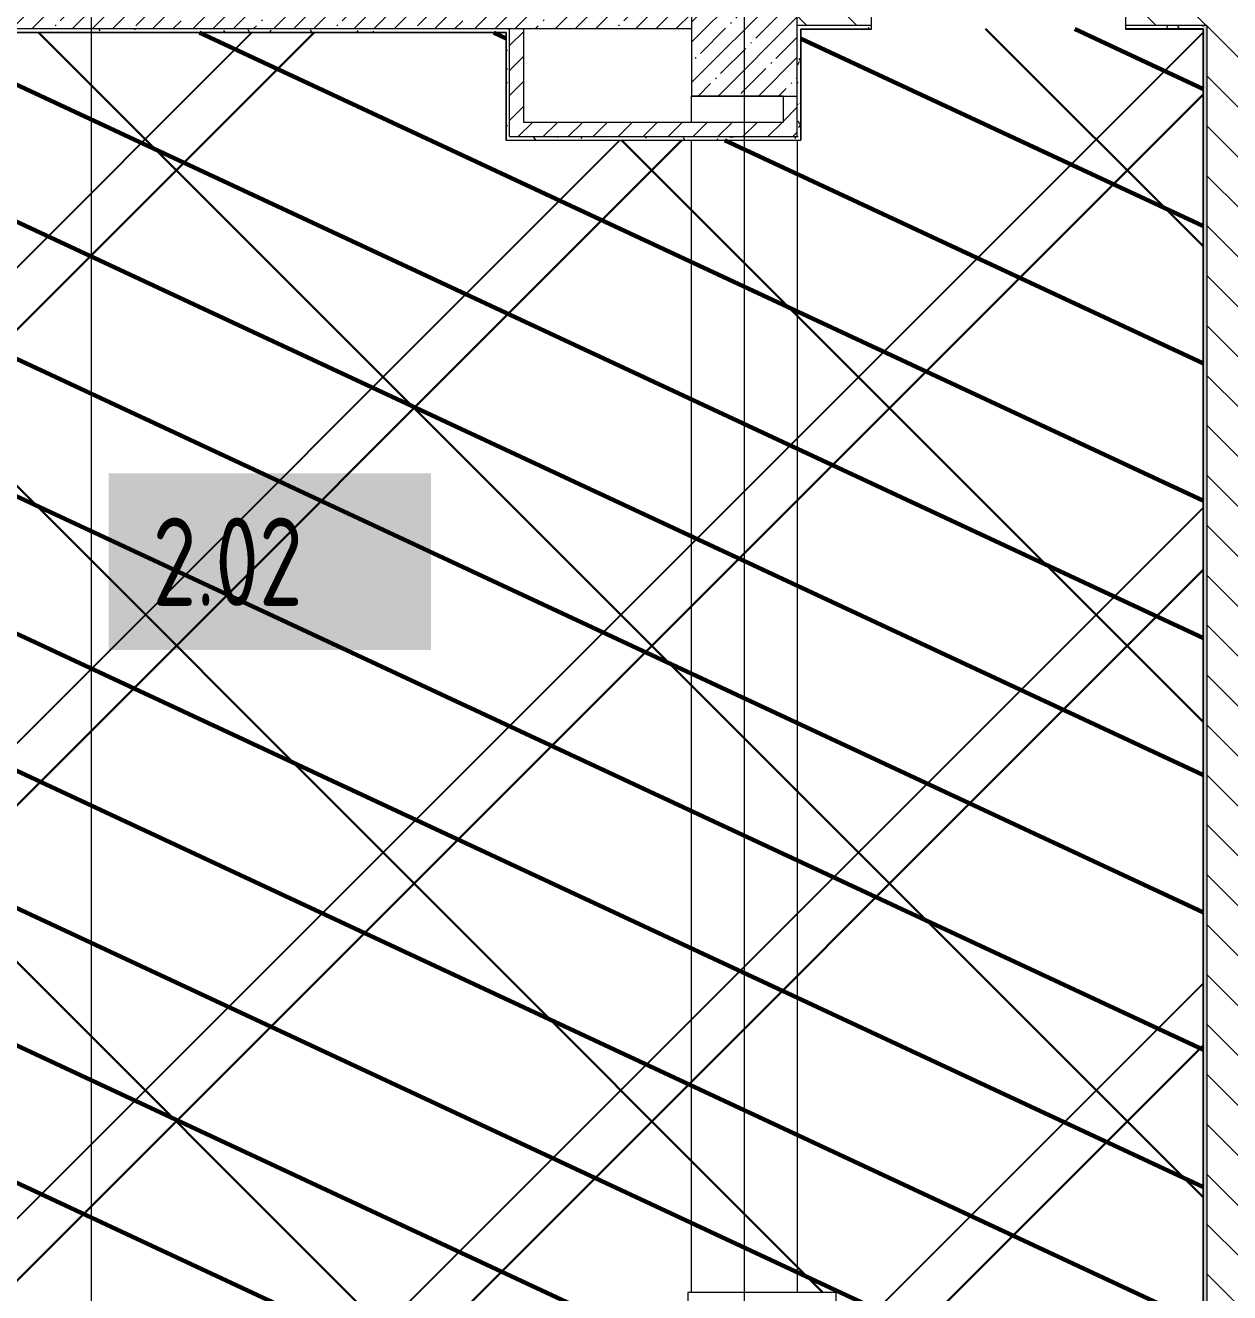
# Model space of a CAD drawing. Header units: millimetres. Extents: x -164500 to 426394, y -23753 to 102118.
# Drawn here: x 166908 to 173732, y 519 to 7700 of the extents above; entities that cross this region are included whole.
import ezdxf

# ---------------------------------------------------------------- set-up
doc = ezdxf.new("R2010")
doc.units = ezdxf.units.MM
doc.linetypes.add('Осевая', pattern=[6350, 1270, -952.5, 3175, -952.5])
for name, color, linetype, lineweight in [('0) шлифовка', 5, 'Continuous', 60), ('5.3) Л-7 Линолеум 4 вып', 230, 'Continuous', 30), ('A-FLOR', 7, 'Continuous', 9), ('A-WALL', 7, 'Continuous', 5), ('I-WALL', 7, 'Continuous', 5), ('S-COLS', 7, 'Continuous', 9), ('S-COLS-1', 7, 'Continuous', 5), ('Оси', 7, 'Continuous', 9), ('Оси-2', 7, 'Осевая', 9)]:
    doc.layers.add(name, color=color, linetype=linetype, lineweight=lineweight)
for name, color, linetype in [('2) защита вин плитк', 6, 'Continuous'), ('3.1) Наливной пол', 3, 'Continuous'), ('3.2.3) Нал-ой пол 4 вып', 3, 'Continuous')]:
    doc.layers.add(name, color=color, linetype=linetype)
doc.layers.add('A-WALL-1', color=9, linetype='Continuous', lineweight=5, true_color=0x808080)
doc.layers.add('A-WALL-FNSH-1', color=9, linetype='Continuous', lineweight=5, true_color=0x808080)
doc.styles.add('СПДС', font='ГОСТ тип А.ttf', dxfattribs={"width": 0.9})
pattern_1 = [(135, (148772.12, -0.94), (-141.4214, -141.4214), [])]
pattern_2 = [(45, (148772.12, -0.94), (-70.71068, 70.71068), [])]
pattern_3 = [(0, (148772.123, -0.94), (243.84, 60.96), [20.117, -162.763, 20.117, -162.763, -975.36]), (0, (148772.123, -0.94), (243.84, 60.96), [-365.76, 20.117, -345.643, 20.117, -162.763, -426.72]), (0, (148772.123, -0.94), (243.84, 60.96), [-914.4, 20.117, -101.803, 20.117, -284.683]), (120, (148863.563, 29.54), (-174.71291, 180.69163), [20.117, -162.763, 20.117, -162.763, -975.36]), (120, (148863.563, 29.54), (-174.71291, 180.69163), [-365.76, 20.117, -345.643, 20.117, -162.763, -426.72]), (120, (148863.563, 29.54), (-174.71291, 180.69163), [-914.4, 20.117, -101.803, 20.117, -284.683]), (240, (148894.043, 151.46), (-69.12709, -241.65163), [20.117, -162.763, 20.117, -162.763, -975.36]), (240, (148894.043, 151.46), (-69.12709, -241.65163), [-365.76, 20.117, -345.643, 20.117, -162.763, -426.72]), (240, (148894.043, 151.46), (-69.12709, -241.65163), [-914.4, 20.117, -101.803, 20.117, -284.683])]
pattern_4 = [(45, (148903.1, 14959), (-1347.04, 1347.04), [])]

# ---------------------------------------------------------------- blocks, each defined once
blk = doc.blocks.new('BSC_Колонна _Прямоугольная - 600х600-V408-Объем проектирования 2 этажа')
at = {"layer": 'S-COLS-1'}
h = blk.add_hatch(dxfattribs=at)
h.set_pattern_fill('FP_155', color=256, style=0, pattern_type=2)
h.set_pattern_definition([(45, (-22210, -7600), (-114.0493, 114.0493), []), (45, (-22095.95, -7600), (-114.0493, 114.0493), [201.613, -40.323, 6.706, -33.617])])
h.paths.add_polyline_path([(300, -300), (300, 300), (-300, 300), (-300, -300)])
for p, q in [((300, 300), (-300, 300)), ((-300, 300), (-300, -300)), ((300, -300), (300, 300)), ((-300, -300), (300, -300))]:
    blk.add_line(p, q, dxfattribs=at)

msp = doc.modelspace()

# ---------------------------------------------------------------- hatches: boundary and pattern name
at = {"layer": '0) шлифовка', "true_color": 0x2776bb}
h = msp.add_hatch(dxfattribs=at)
h.set_pattern_fill('ANSI31', color=152, scale=222, angle=110)
h.set_pattern_definition([(155, (148903.1, 14959), (-297.882, -638.811), [])])
h.paths.add_polyline_path([(164824.123, 7672), (163772.033, 7672), (163772.033, 7679), (161553.123, 7679), (161553.123, 7300), (161553.123, 7279), (161403.123, 7279), (161403.123, 521), (161553.123, 521), (161553.123, 141), (161782.123, 141), (164861.123, 141), (164861.123, 521), (166053.123, 521), (166053.123, 141), (166932.123, 141), (170661.123, 141), (170661.123, 520.5), (170661.123, 521), (171503.123, 521), (171503.123, 141), (173581.123, 141), (173581.123, 150), (173581.123, 7679), (173142.123, 7679), (171702.123, 7680), (171702.123, 7679), (171303.123, 7679), (171303.123, 7049), (169631.123, 7049), (169631.123, 7659), (166053.123, 7659), (166053.123, 7049), (164824.123, 7049)])
at = {"layer": '2) защита вин плитк'}
h = msp.add_hatch(dxfattribs=at)
h.set_pattern_fill('ANSI31', color=256, scale=600)
h.set_pattern_definition(pattern_4)
h.paths.add_polyline_path([(164824.123, 7672), (163772.033, 7672), (163772.033, 7679), (161553.123, 7679), (161553.123, 7300), (161553.123, 7279), (161403.123, 7279), (161403.123, 521), (161553.123, 521), (161553.123, 141), (161782.123, 141), (164861.123, 141), (164861.123, 521), (166053.123, 521), (166053.123, 141), (166932.123, 141), (170661.123, 141), (170661.123, 520.5), (170661.123, 521), (171503.123, 521), (171503.123, 141), (173581.123, 141), (173581.123, 150), (173581.123, 7679), (173142.123, 7679), (171702.123, 7680), (171702.123, 7679), (171303.123, 7679), (171303.123, 7049), (169631.123, 7049), (169631.123, 7659), (166053.123, 7659), (166053.123, 7049), (164824.123, 7049)])
at = {"layer": '3.1) Наливной пол'}
h = msp.add_hatch(dxfattribs=at)
h.set_pattern_fill('ANSI31', color=256, scale=600)
h.set_pattern_definition([(45, (148903.1, 28781), (-1347.04, 1347.04), [])])
h.paths.add_polyline_path([(164824.123, 7670.008), (163772.033, 7670.008), (163772.033, 7677.008), (161553.123, 7677.008), (161553.123, 7298.008), (161553.123, 7277.008), (161403.123, 7277.008), (161403.123, 519.008), (161553.123, 519.008), (161553.123, 139.008), (161782.123, 139.008), (164861.123, 139.008), (164861.123, 519.008), (166053.123, 519.008), (166053.123, 139.008), (166932.123, 139.008), (170661.123, 139.008), (170661.123, 518.508), (170661.123, 519.008), (171503.123, 519.008), (171503.123, 139.008), (173581.123, 139.008), (173581.123, 148.008), (173581.123, 7677.008), (173142.123, 7677.008), (171702.123, 7678.008), (171702.123, 7677.008), (171303.123, 7677.008), (171303.123, 7047.008), (169631.123, 7047.008), (169631.123, 7657.008), (166053.123, 7657.008), (166053.123, 7047.008), (164824.123, 7047.008)])
at = {"layer": '3.2.3) Нал-ой пол 4 вып'}
h = msp.add_hatch(dxfattribs=at)
h.set_pattern_fill('ANSI31', color=256, scale=600)
h.set_pattern_definition(pattern_4)
h.paths.add_polyline_path([(164824.123, 7672), (163772.033, 7672), (163772.033, 7679), (161553.123, 7679), (161553.123, 7300), (161553.123, 7279), (161403.123, 7279), (161403.123, 521), (161553.123, 521), (161553.123, 141), (161782.123, 141), (164861.123, 141), (164861.123, 521), (166053.123, 521), (166053.123, 141), (166932.123, 141), (170661.123, 141), (170661.123, 520.5), (170661.123, 521), (171503.123, 521), (171503.123, 141), (173581.123, 141), (173581.123, 150), (173581.123, 7679), (173142.123, 7679), (171702.123, 7680), (171702.123, 7679), (171303.123, 7679), (171303.123, 7049), (169631.123, 7049), (169631.123, 7659), (166053.123, 7659), (166053.123, 7049), (164824.123, 7049)])
at = {"layer": '5.3) Л-7 Линолеум 4 вып'}
h = msp.add_hatch(dxfattribs=at)
h.set_pattern_fill('ANSI37', color=256, scale=600)
h.set_pattern_definition([(45, (148903.1, 14959), (-1347.04, 1347.04), []), (135, (148903.1, 14959), (-1347.04, -1347.04), [])])
h.paths.add_polyline_path([(164824.123, 7672), (163772.033, 7672), (163772.033, 7679), (161553.123, 7679), (161553.123, 7300), (161553.123, 7279), (161403.123, 7279), (161403.123, 521), (161553.123, 521), (161553.123, 141), (161782.123, 141), (164861.123, 141), (164861.123, 521), (166053.123, 521), (166053.123, 141), (166932.123, 141), (170661.123, 141), (170661.123, 520.5), (170661.123, 521), (171503.123, 521), (171503.123, 141), (173581.123, 141), (173581.123, 150), (173581.123, 7679), (173142.123, 7679), (171702.123, 7680), (171702.123, 7679), (171303.123, 7679), (171303.123, 7049), (169631.123, 7049), (169631.123, 7659), (166053.123, 7659), (166053.123, 7049), (164824.123, 7049)])
at = {"layer": 'I-WALL'}
h = msp.add_hatch(dxfattribs=at)
h.set_pattern_fill('FP_1', color=256, style=0, pattern_type=2)
h.set_pattern_definition([(45, (148772.12, -0.94), (-114.0493, 114.0493), []), (45, (148886.17, -0.94), (-114.0493, 114.0493), [201.612, -40.322, 6.706, -33.617])])
h.paths.add_polyline_path([(169843.502, 7679.059), (170682.123, 7679.059), (170682.123, 7899.059), (168532.123, 7899.059), (168532.123, 7829.059), (167332.123, 7829.059), (167332.123, 7899.059), (166032.123, 7899.059), (166032.123, 7679.059), (169732.123, 7679.059)])
h = msp.add_hatch(dxfattribs=at)
h.set_pattern_fill('FP_23', color=256, style=0, pattern_type=2)
h.set_pattern_definition(pattern_1)
h.paths.add_polyline_path([(173142.123, 7699.059), (174332.123, 7699.059), (174332.123, 7899.059), (173142.123, 7899.059), (173142.123, 7772.249)])
h.paths.add_polyline_path([(171702.123, 7699.059), (171702.123, 7899.059), (171282.123, 7899.059), (171282.123, 7699.059), (171302.123, 7699.059)])
h = msp.add_hatch(dxfattribs=at)
h.set_pattern_fill('FP_191', color=256, style=0, pattern_type=2)
h.set_pattern_definition(pattern_3)
h.paths.add_polyline_path([(171282.793, 7049.059), (171302.123, 7049.059), (171302.123, 7678.059), (171282.123, 7699.059), (171282.123, 7049.059)])
h.paths.add_polyline_path([(171302.123, 7679.059), (171302.123, 7699.059), (171282.123, 7699.059), (171288.97, 7692.212)])
h = msp.add_hatch(dxfattribs=at)
h.set_pattern_fill('FP_191', color=256, style=0, pattern_type=2)
h.set_pattern_definition(pattern_3)
h.paths.add_polyline_path([(173581.123, 7679.059), (173582.123, 7699.059), (173142.123, 7699.059), (173142.123, 7679.059), (173528.473, 7679.059)])
h.paths.add_polyline_path([(171702.123, 7679.059), (171702.123, 7699.059), (171302.123, 7699.059), (171302.156, 7679.06)])
h = msp.add_hatch(dxfattribs=at)
h.set_pattern_fill('FP_191', color=256, style=0, pattern_type=2)
h.set_pattern_definition(pattern_3)
h.paths.add_polyline_path([(173600.971, 99.059), (173602.123, 99.059), (173602.123, 7699.059), (173582.123, 7699.059), (173582.123, 99.059)])
h = msp.add_hatch(dxfattribs=at)
h.set_pattern_fill('FP_23', color=256, style=0, pattern_type=2)
h.set_pattern_definition(pattern_1)
h.paths.add_polyline_path([(173802.123, 99.059), (173802.123, 7699.059), (173602.123, 7699.059), (173602.123, 99.059)])
h = msp.add_hatch(dxfattribs=at)
h.set_pattern_fill('FP_191', color=256, style=0, pattern_type=2)
h.set_pattern_definition(pattern_3)
h.paths.add_polyline_path([(168982.123, 7659.059), (169631.123, 7659.059), (169652.123, 7679.059), (166052.123, 7679.059), (166052.123, 7659.059), (168782.123, 7659.059)])
h.paths.add_polyline_path([(169652.123, 7659.059), (169652.123, 7679.059), (169632.123, 7659.059)])
h = msp.add_hatch(dxfattribs=at)
h.set_pattern_fill('FP_191', color=256, style=0, pattern_type=2)
h.set_pattern_definition(pattern_3)
h.paths.add_polyline_path([(169632.123, 7069.059), (169652.123, 7069.059), (169652.123, 7659.059), (169632.123, 7659.059), (169632.123, 7069.304)])
h = msp.add_hatch(dxfattribs=at)
h.set_pattern_fill('FP_22', color=256, style=0, pattern_type=2)
h.set_pattern_definition(pattern_2)
h.paths.add_polyline_path([(169732.123, 7149.059), (169732.123, 7679.059), (169652.123, 7679.059), (169652.123, 7149.059)])
h = msp.add_hatch(dxfattribs=at)
h.set_pattern_fill('FP_22', color=256, style=0, pattern_type=2)
h.set_pattern_definition(pattern_2)
h.paths.add_polyline_path([(171261.829, 7069.059), (171282.123, 7069.059), (171282.123, 7299.059), (171202.123, 7299.059), (171202.123, 7069.059)])
h = msp.add_hatch(dxfattribs=at)
h.set_pattern_fill('FP_22', color=256, style=0, pattern_type=2)
h.set_pattern_definition(pattern_2)
h.paths.add_polyline_path([(171202.123, 7069.059), (171202.123, 7149.059), (169652.123, 7149.059), (169652.123, 7069.059), (170682.123, 7069.059)])
h = msp.add_hatch(dxfattribs=at)
h.set_pattern_fill('FP_191', color=256, style=0, pattern_type=2)
h.set_pattern_definition(pattern_3)
h.paths.add_polyline_path([(171268.33, 7049.059), (171282.123, 7049.059), (171282.123, 7069.059), (169632.123, 7069.059), (169632.123, 7049.059), (171260.065, 7049.059)])

# ---------------------------------------------------------------- linework, layer by layer
at = {"layer": 'A-FLOR'}
for p, q in [((171702.123, 7680), (171702.123, 7765)), ((171702.123, 7679.059), (171702.123, 7764.059)), ((173142.123, 7764.059), (173142.123, 7699.059)), ((171302.123, 7679), (171702.123, 7679)), ((171302.123, 7678.059), (171702.123, 7678.059)), ((170682.123, 7150), (170682.123, 7300)), ((170682.123, 7300), (171202.123, 7300)), ((170682.123, 7149.059), (170682.123, 7299.059)), ((170682.123, 7299.059), (171202.123, 7299.059)), ((170682.123, 520), (170682.123, 7050)), ((170682.123, 519.059), (170682.123, 7049.059)), ((171282.123, 7050), (171282.123, 520)), ((171282.123, 7049.059), (171282.123, 519.059))]:
    msp.add_line(p, q, dxfattribs=at)
at = {"layer": 'A-WALL'}
for p, q in [((171702.123, 7699.059), (171282.123, 7699.059)), ((173602.123, 7699.059), (173142.123, 7699.059)), ((170682.123, 7679.059), (166032.123, 7679.059)), ((169632.123, 7659.059), (166052.123, 7659.059)), ((169631.123, 7658.059), (169631.123, 7659.059)), ((169652.123, 7069.059), (169652.123, 7679.059)), ((173582.123, 7679.059), (173142.123, 7679.059)), ((173581.123, 7678.059), (173581.123, 7679.059)), ((173582.123, 99.059), (173582.123, 7679.059))]:
    msp.add_line(p, q, dxfattribs=at)
at = {"layer": 'A-WALL-1'}
for p, q in [((173142.123, 7919.059), (173142.123, 7679.059)), ((173602.123, 7699.059), (173602.123, 99.059)), ((169632.123, 7659.059), (169632.123, 7049.059)), ((169732.123, 7149.059), (169732.123, 7679.059)), ((171302.123, 7678.059), (171302.123, 7679.059)), ((171302.123, 7679.059), (171702.123, 7679.059)), ((171202.123, 7299.059), (171202.123, 7149.059)), ((171282.123, 7069.059), (171282.123, 7299.059)), ((171202.123, 7149.059), (169732.123, 7149.059)), ((169632.123, 7049.059), (171302.123, 7049.059)), ((169652.123, 7069.059), (171282.123, 7069.059)), ((170662.123, 519.059), (170662.123, 149.059))]:
    msp.add_line(p, q, dxfattribs=at)
at = {"layer": 'A-WALL-FNSH-1'}
for p, q in [((166053.123, 7658.059), (169631.123, 7658.059)), ((169631.123, 7658.059), (169631.123, 7048.059)), ((171302.123, 7678.059), (171302.123, 7049.059)), ((171303.123, 7048.059), (171303.123, 7678.059)), ((171702.123, 7678.059), (171702.123, 7679.059)), ((173142.123, 7679.059), (173142.123, 7678.059)), ((173142.123, 7678.059), (173581.123, 7678.059)), ((173581.123, 7678.059), (173581.123, 149.059)), ((169631.123, 7048.059), (171303.123, 7048.059)), ((170662.123, 519.559), (170661.123, 519.559)), ((170661.123, 519.559), (170661.123, 140.059)), ((171503.123, 520.059), (170662.123, 520.059)), ((170662.123, 520.059), (170662.123, 519.559)), ((171503.123, 149.059), (171503.123, 520.059))]:
    msp.add_line(p, q, dxfattribs=at)
at = {"layer": 'Оси'}
for points in [[(167282.123, -1907.2), (167282.123, 3092.8), (167282.123, 22397.13), (167282.123, 27397.13)], [(170982.123, -1907.2), (170982.123, 3092.8), (170982.123, 22397.13), (170982.123, 27397.13)]]:
    msp.add_lwpolyline(points, dxfattribs=at)
at = {"layer": 'Оси-2'}
for p, q in [((167282.123, 3093.741), (167282.123, 22398.071)), ((170982.123, 3093.741), (170982.123, 22398.071))]:
    msp.add_line(p, q, dxfattribs=at)

# ---------------------------------------------------------------- block references
at = {"layer": 'S-COLS'}
msp.add_blockref('BSC_Колонна _Прямоугольная - 600х600-V408-Объем проектирования 2 этажа', (170982.123, 7599.059), dxfattribs=at)

# ---------------------------------------------------------------- texts
at = {"insert": (167629.381, 4910.459), "char_height": 500, "width": 1327.5945, "attachment_point": 1, "style": 'СПДС', "bg_fill": 1, "box_fill_scale": 1.5, "bg_fill_color": 7, "bg_fill_true_color": 16777215, "bg_fill_transparency": 0}
msp.add_mtext('2.02', dxfattribs=at)

doc.saveas('drawing.dxf')
